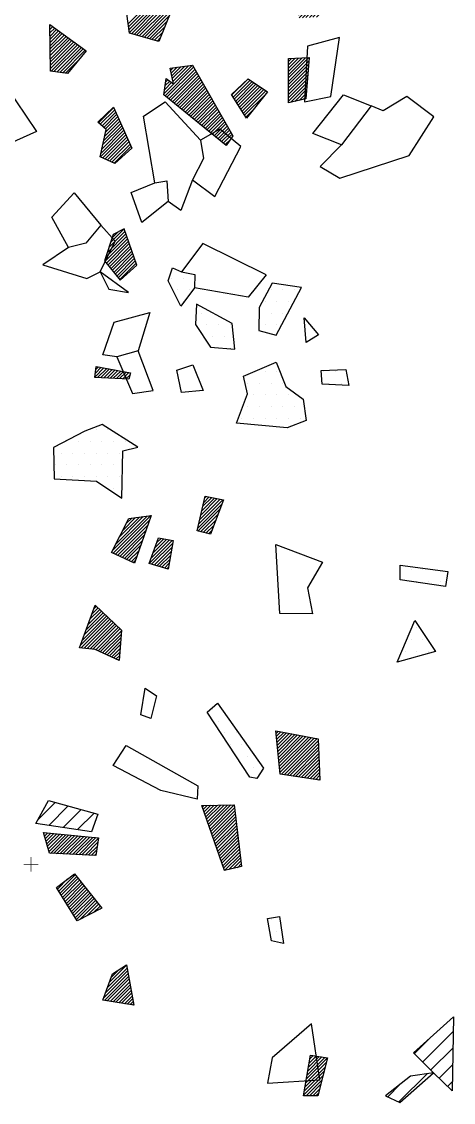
# Model space of a CAD drawing. Header units: metres. Extents: x -2.03 to 0.57, y -19.87 to -14.8.
# Drawn here: x 0.058 to 0.52, y -18.471 to -17.312 of the extents above; entities that cross this region are included whole.
import ezdxf

# ---------------------------------------------------------------- set-up
doc = ezdxf.new("R2010")
doc.units = ezdxf.units.M
doc.header["$LTSCALE"] = 25
doc.header["$MEASUREMENT"] = 0
doc.layers.get('0').update_dxf_attribs({"linetype": 'CONTINUOUS'})
for name, color, linetype in [('FEUER', 1, 'CONTINUOUS'), ('KNOCHEN', 2, 'CONTINUOUS'), ('KNOCHENSCHRAFF', 2, 'CONTINUOUS'), ('STEINE', 4, 'CONTINUOUS'), ('STEINESCHRAFF', 4, 'CONTINUOUS')]:
    doc.layers.add(name, color=color, linetype=linetype)

# ---------------------------------------------------------------- blocks, each defined once
blk = doc.blocks.new('*X4')
at = {"color": 0}
for p, q in [((21.875, -1758.75), (21.875, -1758.75)), ((23.125, -1758.75), (23.125, -1758.75)), ((22.5, -1760), (22.5, -1760)), ((23.75, -1760), (23.75, -1760)), ((32.5, -1760), (32.5, -1760)), ((33.75, -1760), (33.75, -1760)), ((35, -1760), (35, -1760)), ((23.125, -1761.25), (23.125, -1761.25)), ((31.875, -1761.25), (31.875, -1761.25)), ((33.125, -1761.25), (33.125, -1761.25)), ((34.375, -1761.25), (34.375, -1761.25)), ((25, -1762.5), (25, -1762.5)), ((26.25, -1762.5), (26.25, -1762.5)), ((31.25, -1762.5), (31.25, -1762.5)), ((32.5, -1762.5), (32.5, -1762.5)), ((33.75, -1762.5), (33.75, -1762.5)), ((25.625, -1763.75), (25.625, -1763.75)), ((26.875, -1763.75), (26.875, -1763.75)), ((28.125, -1763.75), (28.125, -1763.75)), ((31.875, -1763.75), (31.875, -1763.75)), ((33.125, -1763.75), (33.125, -1763.75)), ((26.25, -1765), (26.25, -1765)), ((27.5, -1765), (27.5, -1765)), ((36.25, -1765), (36.25, -1765)), ((28.125, -1766.25), (28.125, -1766.25)), ((31.875, -1768.75), (31.875, -1768.75)), ((33.125, -1768.75), (33.125, -1768.75)), ((38.125, -1768.75), (38.125, -1768.75)), ((39.375, -1768.75), (39.375, -1768.75)), ((30, -1770), (30, -1770)), ((31.25, -1770), (31.25, -1770)), ((32.5, -1770), (32.5, -1770)), ((33.75, -1770), (33.75, -1770)), ((38.75, -1770), (38.75, -1770)), ((40, -1770), (40, -1770)), ((30.625, -1771.25), (30.625, -1771.25)), ((31.875, -1771.25), (31.875, -1771.25)), ((33.125, -1771.25), (33.125, -1771.25)), ((34.375, -1771.25), (34.375, -1771.25)), ((30, -1772.5), (30, -1772.5)), ((31.25, -1772.5), (31.25, -1772.5)), ((32.5, -1772.5), (32.5, -1772.5)), ((33.75, -1772.5), (33.75, -1772.5)), ((35, -1772.5), (35, -1772.5)), ((29.375, -1773.75), (29.375, -1773.75)), ((30.625, -1773.75), (30.625, -1773.75)), ((31.875, -1773.75), (31.875, -1773.75)), ((33.125, -1773.75), (33.125, -1773.75)), ((34.375, -1773.75), (34.375, -1773.75)), ((35.625, -1773.75), (35.625, -1773.75)), ((13.75, -1775), (13.75, -1775)), ((15, -1775), (15, -1775)), ((10.625, -1776.25), (10.625, -1776.25)), ((11.875, -1776.25), (11.875, -1776.25)), ((13.125, -1776.25), (13.125, -1776.25)), ((14.375, -1776.25), (14.375, -1776.25)), ((15.625, -1776.25), (15.625, -1776.25)), ((16.875, -1776.25), (16.875, -1776.25)), ((10, -1777.5), (10, -1777.5)), ((11.25, -1777.5), (11.25, -1777.5)), ((12.5, -1777.5), (12.5, -1777.5)), ((13.75, -1777.5), (13.75, -1777.5)), ((15, -1777.5), (15, -1777.5)), ((16.25, -1777.5), (16.25, -1777.5)), ((9.375, -1778.75), (9.375, -1778.75)), ((10.625, -1778.75), (10.625, -1778.75)), ((11.875, -1778.75), (11.875, -1778.75)), ((13.125, -1778.75), (13.125, -1778.75)), ((14.375, -1778.75), (14.375, -1778.75)), ((15.625, -1778.75), (15.625, -1778.75)), ((10, -1780), (10, -1780)), ((11.25, -1780), (11.25, -1780)), ((12.5, -1780), (12.5, -1780)), ((13.75, -1780), (13.75, -1780)), ((15, -1780), (15, -1780)), ((16.25, -1780), (16.25, -1780)), ((15.625, -1781.25), (15.625, -1781.25)), ((47.5, -1790), (47.5, -1790)), ((48.75, -1790), (48.75, -1790)), ((48.125, -1791.25), (48.125, -1791.25)), ((49.375, -1791.25), (49.375, -1791.25)), ((50.625, -1791.25), (50.625, -1791.25)), ((48.125, -1796.25), (48.125, -1796.25)), ((47.5, -1797.5), (47.5, -1797.5)), ((48.75, -1797.5), (48.75, -1797.5)), ((46.875, -1798.75), (46.875, -1798.75)), ((48.125, -1798.75), (48.125, -1798.75)), ((49.375, -1798.75), (49.375, -1798.75)), ((26.25, -1805), (26.25, -1805)), ((26.875, -1806.25), (26.875, -1806.25)), ((28.125, -1806.25), (28.125, -1806.25)), ((27.5, -1807.5), (27.5, -1807.5)), ((28.75, -1807.5), (28.75, -1807.5)), ((28.125, -1808.75), (28.125, -1808.75)), ((29.375, -1808.75), (29.375, -1808.75)), ((28.75, -1810), (28.75, -1810)), ((30, -1810), (30, -1810)), ((30.625, -1811.25), (30.625, -1811.25)), ((32.5, -1827.5), (32.5, -1827.5)), ((33.125, -1828.75), (33.125, -1828.75)), ((33.75, -1830), (33.75, -1830))]:
    blk.add_line(p, q, dxfattribs=at)
blk = doc.blocks.new('*X14')
at = {"color": 0}
for p, q in [((25.28, -1782.8), (25.85, -1782.22)), ((25.38, -1782.34), (25.56, -1782.16)), ((24.65, -1785.54), (27.27, -1782.93)), ((24.75, -1785.09), (27.33, -1782.51)), ((24.86, -1784.63), (27.03, -1782.45)), ((24.96, -1784.17), (26.74, -1782.39)), ((25.07, -1783.71), (26.44, -1782.34)), ((25.17, -1783.25), (26.15, -1782.28)), ((15.49, -1787.98), (19.21, -1784.26)), ((15.59, -1788.24), (19.62, -1784.21)), ((15.87, -1787.26), (18.81, -1784.32)), ((16.24, -1786.53), (18.4, -1784.37)), ((16.62, -1785.8), (17.99, -1784.42)), ((16.99, -1785.07), (17.58, -1784.48)), ((24.67, -1785.88), (27.05, -1783.5)), ((24.95, -1785.95), (26.83, -1784.07)), ((15.83, -1788.35), (19.5, -1784.68)), ((16.07, -1788.46), (19.31, -1785.23)), ((25.23, -1786.02), (26.61, -1784.65)), ((25.52, -1786.09), (26.39, -1785.22)), ((16.31, -1788.58), (19.11, -1785.78)), ((16.55, -1788.69), (18.92, -1786.32)), ((19.66, -1788.77), (21.61, -1786.81)), ((19.86, -1788.21), (21.31, -1786.76)), ((20.06, -1787.66), (21.02, -1786.7)), ((20.26, -1787.1), (20.72, -1786.65)), ((25.8, -1786.16), (26.17, -1785.79)), ((16.79, -1788.81), (18.73, -1786.87)), ((17.03, -1788.92), (18.53, -1787.42)), ((17.27, -1789.03), (18.34, -1787.97)), ((19.45, -1789.33), (21.91, -1786.87)), ((19.7, -1789.43), (21.99, -1787.15)), ((19.97, -1789.51), (21.91, -1787.58)), ((20.25, -1789.59), (21.83, -1788.01)), ((17.51, -1789.15), (18.14, -1788.51)), ((17.75, -1789.26), (17.95, -1789.06)), ((20.52, -1789.67), (21.76, -1788.44)), ((20.79, -1789.75), (21.68, -1788.87)), ((21.07, -1789.83), (21.6, -1789.3)), ((21.34, -1789.91), (21.53, -1789.73)), ((12.49, -1797), (14.68, -1794.81)), ((12.69, -1796.44), (14.5, -1794.63)), ((12.9, -1795.88), (14.32, -1794.46)), ((13.1, -1795.33), (14.14, -1794.29)), ((13.3, -1794.77), (13.96, -1794.12)), ((13.51, -1794.21), (13.78, -1793.94)), ((12.08, -1798.11), (15.04, -1795.15)), ((12.16, -1798.39), (15.22, -1795.32)), ((12.29, -1797.55), (14.86, -1794.98)), ((12.47, -1798.43), (15.4, -1795.5)), ((12.79, -1798.46), (15.59, -1795.67)), ((13.11, -1798.5), (15.77, -1795.84)), ((13.42, -1798.54), (15.95, -1796.01)), ((13.72, -1798.59), (16.13, -1796.19)), ((13.97, -1798.7), (16.31, -1796.36)), ((14.21, -1798.81), (16.46, -1796.56)), ((14.45, -1798.92), (16.44, -1796.94)), ((14.7, -1799.03), (16.41, -1797.32)), ((14.94, -1799.14), (16.38, -1797.7)), ((15.18, -1799.25), (16.35, -1798.08)), ((15.43, -1799.36), (16.32, -1798.47)), ((15.67, -1799.47), (16.29, -1798.85)), ((15.91, -1799.58), (16.27, -1799.23)), ((16.16, -1799.69), (16.24, -1799.61)), ((33.03, -1807.57), (33.26, -1807.34)), ((33.06, -1807.89), (33.55, -1807.4)), ((33.09, -1808.21), (33.85, -1807.45)), ((33.13, -1808.53), (34.15, -1807.51)), ((33.16, -1808.85), (34.45, -1807.56)), ((33.19, -1809.17), (34.75, -1807.62)), ((33.23, -1809.49), (35.04, -1807.68)), ((33.26, -1809.81), (35.34, -1807.73)), ((33.29, -1810.13), (35.64, -1807.79)), ((33.33, -1810.45), (35.94, -1807.84)), ((33.36, -1810.77), (36.24, -1807.9)), ((33.39, -1811.09), (36.54, -1807.95)), ((33.43, -1811.41), (36.83, -1808.01)), ((33.46, -1811.73), (37.13, -1808.06)), ((33.6, -1811.95), (37.43, -1808.12)), ((33.9, -1812), (37.55, -1808.35)), ((34.21, -1812.05), (37.57, -1808.69)), ((34.52, -1812.09), (37.58, -1809.03)), ((34.82, -1812.14), (37.59, -1809.37)), ((35.13, -1812.19), (37.61, -1809.71)), ((35.44, -1812.23), (37.62, -1810.05)), ((35.74, -1812.28), (37.63, -1810.39)), ((36.05, -1812.33), (37.65, -1810.73)), ((36.36, -1812.37), (37.66, -1811.07)), ((36.67, -1812.42), (37.67, -1811.41)), ((36.97, -1812.46), (37.69, -1811.75)), ((37.28, -1812.51), (37.7, -1812.09)), ((37.59, -1812.56), (37.71, -1812.43)), ((25.14, -1815.46), (25.31, -1815.29)), ((25.23, -1815.72), (25.67, -1815.28)), ((25.32, -1815.98), (26.03, -1815.27)), ((25.41, -1816.25), (26.39, -1815.27)), ((25.5, -1816.51), (26.75, -1815.26)), ((25.6, -1816.77), (27.11, -1815.25)), ((25.69, -1817.03), (27.47, -1815.25)), ((25.78, -1817.3), (27.83, -1815.24)), ((25.87, -1817.56), (28.2, -1815.23)), ((25.96, -1817.82), (28.55, -1815.23)), ((26.05, -1818.08), (28.59, -1815.55)), ((26.14, -1818.34), (28.63, -1815.86)), ((26.24, -1818.61), (28.66, -1816.18)), ((26.33, -1818.87), (28.7, -1816.49)), ((26.42, -1819.13), (28.74, -1816.81)), ((26.51, -1819.39), (28.78, -1817.12)), ((26.6, -1819.65), (28.82, -1817.44)), ((26.69, -1819.92), (28.85, -1817.76)), ((26.78, -1820.18), (28.89, -1818.07)), ((8.15, -1818.31), (8.26, -1818.2)), ((8.23, -1818.58), (8.58, -1818.23)), ((8.31, -1818.85), (8.9, -1818.26)), ((8.39, -1819.13), (9.22, -1818.29)), ((8.47, -1819.4), (9.55, -1818.33)), ((8.55, -1819.67), (9.87, -1818.36)), ((8.64, -1819.94), (10.19, -1818.39)), ((8.72, -1820.21), (10.51, -1818.42)), ((8.86, -1820.43), (10.83, -1818.45)), ((9.19, -1820.44), (11.16, -1818.48)), ((9.53, -1820.46), (11.48, -1818.52)), ((9.87, -1820.48), (11.8, -1818.55)), ((10.21, -1820.49), (12.12, -1818.58)), ((10.55, -1820.51), (12.44, -1818.61)), ((10.88, -1820.52), (12.76, -1818.64)), ((11.22, -1820.54), (13.09, -1818.67)), ((11.56, -1820.55), (13.41, -1818.71)), ((11.9, -1820.57), (13.73, -1818.74)), ((12.24, -1820.59), (14.02, -1818.8)), ((12.57, -1820.6), (13.96, -1819.22)), ((26.88, -1820.44), (28.93, -1818.39)), ((26.97, -1820.7), (28.97, -1818.7)), ((27.06, -1820.97), (29.01, -1819.02)), ((12.91, -1820.62), (13.89, -1819.64)), ((13.25, -1820.63), (13.83, -1820.06)), ((27.15, -1821.23), (29.04, -1819.33)), ((27.24, -1821.49), (29.08, -1819.65)), ((27.33, -1821.75), (29.12, -1819.96)), ((27.42, -1822.01), (29.16, -1820.28)), ((13.59, -1820.65), (13.76, -1820.48)), ((27.52, -1822.27), (29.2, -1820.6)), ((27.98, -1822.16), (29.23, -1820.91)), ((28.44, -1822.06), (29.27, -1821.23)), ((28.9, -1821.96), (29.31, -1821.54)), ((9.75, -1824.48), (11.53, -1822.71)), ((9.62, -1824.26), (10.71, -1823.17)), ((9.89, -1824.7), (11.68, -1822.91)), ((10.03, -1824.92), (11.84, -1823.1)), ((10.16, -1825.14), (11.99, -1823.3)), ((10.3, -1825.35), (12.15, -1823.5)), ((10.43, -1825.57), (12.31, -1823.7)), ((10.57, -1825.79), (12.46, -1823.89)), ((10.7, -1826.01), (12.62, -1824.09)), ((10.84, -1826.23), (12.77, -1824.29)), ((10.97, -1826.44), (12.93, -1824.49)), ((11.11, -1826.66), (13.09, -1824.68)), ((11.24, -1826.88), (13.24, -1824.88)), ((11.38, -1827.1), (13.4, -1825.08)), ((11.52, -1827.32), (13.55, -1825.28)), ((11.65, -1827.53), (13.71, -1825.48)), ((12.05, -1827.49), (13.87, -1825.67)), ((12.76, -1827.13), (14.02, -1825.87)), ((13.48, -1826.77), (14.18, -1826.07)), ((14.19, -1826.4), (14.33, -1826.27)), ((14.76, -1835.38), (17.12, -1833.02)), ((14.98, -1834.81), (17.07, -1832.72)), ((15.19, -1834.25), (17.01, -1832.42)), ((15.4, -1833.68), (16.14, -1832.94)), ((14.55, -1835.95), (17.18, -1833.32)), ((14.66, -1836.19), (17.23, -1833.62)), ((14.96, -1836.24), (17.28, -1833.92)), ((15.27, -1836.29), (17.34, -1834.22)), ((15.57, -1836.34), (17.39, -1834.52)), ((15.88, -1836.39), (17.45, -1834.82)), ((16.18, -1836.44), (17.5, -1835.12)), ((16.48, -1836.49), (17.56, -1835.42)), ((16.79, -1836.54), (17.61, -1835.72)), ((17.09, -1836.59), (17.66, -1836.02)), ((17.39, -1836.64), (17.72, -1836.31)), ((17.7, -1836.69), (17.77, -1836.61)), ((36.27, -1844.63), (38.52, -1842.39)), ((36.35, -1844.2), (38.25, -1842.3)), ((36.43, -1843.77), (37.95, -1842.25)), ((36.51, -1843.34), (37.64, -1842.2)), ((36.58, -1842.91), (37.33, -1842.16)), ((36.66, -1842.47), (37.02, -1842.11)), ((36.12, -1845.49), (38.28, -1843.33)), ((36.2, -1845.06), (38.4, -1842.86)), ((35.96, -1846.35), (38.04, -1844.28)), ((36.04, -1845.92), (38.16, -1843.8)), ((36.26, -1846.41), (37.92, -1844.75)), ((36.61, -1846.42), (37.8, -1845.22)), ((36.96, -1846.42), (37.68, -1845.7)), ((37.3, -1846.43), (37.56, -1846.17))]:
    blk.add_line(p, q, dxfattribs=at)
blk = doc.blocks.new('*X19')
at = {"color": 0}
for p, q in [((17.19, -1731.49), (19.03, -1729.65)), ((17.23, -1731.8), (19.34, -1729.69)), ((17.27, -1732.11), (19.65, -1729.73)), ((17.32, -1732.42), (19.97, -1729.77)), ((17.54, -1732.55), (20.28, -1729.81)), ((17.82, -1732.62), (20.59, -1729.85)), ((18.09, -1732.7), (20.91, -1729.89)), ((18.37, -1732.78), (21.22, -1729.93)), ((18.64, -1732.86), (21.53, -1729.97)), ((18.92, -1732.94), (21.85, -1730.01)), ((19.19, -1733.02), (21.62, -1730.59)), ((19.47, -1733.09), (21.38, -1731.19)), ((8.8, -1731.74), (8.91, -1731.64)), ((8.81, -1732.09), (9.11, -1731.78)), ((8.81, -1732.44), (9.32, -1731.93)), ((8.82, -1732.79), (9.52, -1732.08)), ((8.82, -1733.13), (9.73, -1732.23)), ((8.83, -1733.48), (9.93, -1732.38)), ((19.74, -1733.17), (21.14, -1731.78)), ((20.02, -1733.25), (20.9, -1732.37)), ((8.83, -1733.83), (10.13, -1732.53)), ((8.84, -1734.18), (10.34, -1732.68)), ((8.84, -1734.53), (10.54, -1732.83)), ((8.85, -1734.88), (10.75, -1732.98)), ((8.86, -1735.22), (10.95, -1733.13)), ((8.86, -1735.57), (11.16, -1733.28)), ((8.87, -1735.92), (11.36, -1733.42)), ((20.29, -1733.33), (20.66, -1732.96)), ((8.87, -1736.27), (11.57, -1733.57)), ((8.93, -1736.56), (11.77, -1733.72)), ((9.24, -1736.6), (11.97, -1733.87)), ((9.55, -1736.65), (12.18, -1734.02)), ((9.87, -1736.69), (12.38, -1734.17)), ((10.18, -1736.73), (12.59, -1734.32)), ((10.49, -1736.77), (11.88, -1735.38)), ((14.01, -1742.09), (15.65, -1740.45)), ((14.2, -1742.25), (15.76, -1740.69)), ((14.39, -1742.42), (15.87, -1740.94)), ((14.58, -1742.58), (15.98, -1741.18)), ((14.76, -1742.75), (16.08, -1741.43)), ((14.36, -1744.92), (16.63, -1742.65)), ((14.46, -1744.47), (16.52, -1742.41)), ((14.56, -1744.02), (16.41, -1742.16)), ((14.66, -1743.56), (16.3, -1741.92)), ((14.76, -1743.11), (16.19, -1741.67)), ((14.21, -1745.78), (16.84, -1743.14)), ((14.26, -1745.37), (16.74, -1742.9)), ((14.46, -1745.89), (16.95, -1743.39)), ((14.7, -1746), (17.06, -1743.63)), ((14.94, -1746.11), (17.17, -1743.88)), ((15.19, -1746.21), (17.28, -1744.13)), ((15.43, -1746.32), (17.39, -1744.37)), ((15.68, -1746.43), (17.49, -1744.62)), ((14.75, -1756.55), (17.04, -1754.26)), ((14.93, -1756.02), (16.95, -1754)), ((15.12, -1755.48), (16.86, -1753.73)), ((15.3, -1754.94), (16.77, -1753.47)), ((15.48, -1754.41), (16.07, -1753.82)), ((14.7, -1756.96), (17.13, -1754.52)), ((14.86, -1757.15), (17.22, -1754.79)), ((15.02, -1757.35), (17.31, -1755.05)), ((15.18, -1757.54), (17.4, -1755.31)), ((15.33, -1757.74), (17.49, -1755.58)), ((15.49, -1757.93), (17.58, -1755.84)), ((15.65, -1758.13), (17.67, -1756.1)), ((15.81, -1758.32), (17.76, -1756.37)), ((15.97, -1758.52), (17.85, -1756.63)), ((16.13, -1758.71), (17.95, -1756.89)), ((16.29, -1758.91), (18.04, -1757.16)), ((13.69, -1768.93), (14.3, -1768.31)), ((13.74, -1768.53), (14.01, -1768.26)), ((13.64, -1769.33), (14.6, -1768.37)), ((13.92, -1769.4), (14.9, -1768.42)), ((14.26, -1769.42), (15.2, -1768.48)), ((14.6, -1769.44), (15.49, -1768.54)), ((14.93, -1769.45), (15.79, -1768.59)), ((15.27, -1769.47), (16.09, -1768.65)), ((15.6, -1769.49), (16.39, -1768.71)), ((15.94, -1769.5), (16.68, -1768.76)), ((16.28, -1769.52), (16.98, -1768.82)), ((16.61, -1769.54), (17.28, -1768.87)), ((16.95, -1769.56), (17.39, -1769.11))]:
    blk.add_line(p, q, dxfattribs=at)
blk = doc.blocks.new('*X20')
at = {"color": 0}
for p, q in [((29.72, -1724.61), (31.59, -1722.75)), ((29.76, -1724.92), (31.93, -1722.76)), ((29.78, -1724.2), (31.25, -1722.73)), ((29.83, -1723.79), (30.91, -1722.72)), ((29.88, -1723.39), (30.57, -1722.7)), ((29.94, -1722.98), (30.23, -1722.69)), ((30.12, -1724.92), (32.09, -1722.95)), ((30.47, -1724.92), (32.02, -1723.37)), ((30.83, -1724.92), (31.96, -1723.79)), ((31.18, -1724.92), (31.89, -1724.21)), ((31.54, -1724.91), (31.82, -1724.63)), ((34.55, -1726.85), (34.79, -1726.61)), ((34.62, -1727.14), (35.12, -1726.64)), ((34.69, -1727.42), (35.44, -1726.67)), ((34.76, -1727.7), (35.76, -1726.7)), ((34.83, -1727.99), (36.09, -1726.73)), ((34.9, -1728.27), (36.41, -1726.76)), ((34.97, -1728.56), (36.73, -1726.79)), ((35.04, -1728.84), (37.06, -1726.82)), ((35.11, -1729.13), (37.38, -1726.85)), ((35.17, -1729.41), (37.7, -1726.88)), ((35.24, -1729.69), (38.03, -1726.91)), ((35.31, -1729.98), (38.22, -1727.07)), ((35.38, -1730.26), (38.38, -1727.27)), ((35.45, -1730.55), (38.53, -1727.47)), ((35.52, -1730.83), (38.69, -1727.66)), ((35.86, -1730.84), (38.84, -1727.86)), ((36.24, -1730.82), (39, -1728.06)), ((36.61, -1730.8), (39.15, -1728.26)), ((36.99, -1730.78), (39.31, -1728.46)), ((37.36, -1730.76), (39.46, -1728.66)), ((39.13, -1729.34), (39.62, -1728.86)), ((34.36, -1737.29), (36.56, -1735.09)), ((34.36, -1737.65), (36.54, -1735.47)), ((34.36, -1738), (36.51, -1735.85)), ((34.37, -1736.94), (36.19, -1735.11)), ((34.37, -1736.58), (35.82, -1735.13)), ((34.37, -1736.23), (35.45, -1735.15)), ((34.37, -1735.87), (35.07, -1735.17)), ((34.37, -1735.51), (34.7, -1735.19)), ((21.05, -1738.94), (24.07, -1735.92)), ((21.15, -1739.19), (24.2, -1736.14)), ((21.34, -1739.35), (24.33, -1736.37)), ((21.54, -1739.51), (24.46, -1736.59)), ((21.73, -1736.49), (22.03, -1736.19)), ((21.73, -1739.67), (24.59, -1736.82)), ((21.8, -1736.78), (22.44, -1736.14)), ((21.86, -1737.07), (22.85, -1736.08)), ((21.92, -1737.36), (23.25, -1736.03)), ((21.99, -1737.65), (23.66, -1735.97)), ((34.35, -1739.07), (36.43, -1737)), ((34.36, -1738.36), (36.48, -1736.23)), ((34.36, -1738.71), (36.45, -1736.62)), ((21.11, -1738.52), (21.85, -1737.78)), ((21.17, -1738.11), (21.65, -1737.63)), ((21.23, -1737.7), (21.44, -1737.48)), ((21.93, -1739.83), (24.72, -1737.04)), ((22.12, -1739.99), (24.84, -1737.27)), ((22.32, -1740.15), (24.97, -1737.49)), ((22.51, -1740.3), (25.1, -1737.72)), ((22.71, -1740.46), (25.23, -1737.94)), ((22.9, -1740.62), (25.36, -1738.17)), ((28.3, -1739.11), (29.93, -1737.48)), ((28.44, -1739.33), (30.26, -1737.51)), ((28.58, -1739.54), (30.47, -1737.66)), ((28.71, -1739.76), (30.67, -1737.8)), ((28.85, -1739.98), (30.88, -1737.94)), ((28.99, -1740.2), (31.09, -1738.09)), ((34.35, -1739.43), (36.4, -1737.38)), ((34.35, -1739.78), (36.37, -1737.76)), ((34.59, -1739.9), (36.34, -1738.15)), ((23.1, -1740.78), (25.49, -1738.39)), ((23.29, -1740.94), (25.61, -1738.62)), ((23.49, -1741.1), (25.74, -1738.84)), ((23.68, -1741.26), (25.87, -1739.07)), ((23.88, -1741.42), (26, -1739.29)), ((29.12, -1740.41), (31.3, -1738.23)), ((29.26, -1740.63), (31.51, -1738.38)), ((29.39, -1740.85), (31.72, -1738.52)), ((29.53, -1741.07), (31.93, -1738.67)), ((29.67, -1741.28), (31.86, -1739.09)), ((35.04, -1739.8), (36.31, -1738.53)), ((35.5, -1739.69), (36.28, -1738.91)), ((35.95, -1739.59), (36.25, -1739.29)), ((24.07, -1741.57), (26.13, -1739.52)), ((24.27, -1741.73), (26.26, -1739.74)), ((24.46, -1741.89), (26.38, -1739.97)), ((24.66, -1742.05), (26.51, -1740.19)), ((24.85, -1742.21), (26.64, -1740.42)), ((25.04, -1742.37), (26.77, -1740.64)), ((25.24, -1742.53), (26.9, -1740.87)), ((25.43, -1742.69), (27.03, -1741.09)), ((25.63, -1742.84), (27.15, -1741.32)), ((25.82, -1743), (27.28, -1741.54)), ((29.8, -1741.5), (30.51, -1740.79)), ((26.02, -1743.16), (27.41, -1741.77)), ((26.21, -1743.32), (27.54, -1741.99)), ((26.41, -1743.48), (27.67, -1742.22)), ((26.6, -1743.64), (27.8, -1742.45)), ((26.8, -1743.8), (27.93, -1742.67)), ((26.99, -1743.96), (28.05, -1742.9)), ((27.19, -1744.11), (28.18, -1743.12)), ((27.38, -1744.27), (28.31, -1743.35)), ((27.58, -1744.43), (28.14, -1743.87))]:
    blk.add_line(p, q, dxfattribs=at)
blk = doc.blocks.new('*X37')
at = {"color": 0}
for p, q in [((7.5, -1816.84), (9.37, -1814.96)), ((8.68, -1817.43), (10.76, -1815.34)), ((10.22, -1817.65), (12.15, -1815.72)), ((11.76, -1817.88), (13.54, -1816.1)), ((48.74, -1842.78), (52.01, -1839.51)), ((47.85, -1841.9), (49.5, -1840.24)), ((49.62, -1843.65), (51.98, -1841.3)), ((50.52, -1844.53), (51.95, -1843.09)), ((46.2, -1847.08), (49.24, -1844.04)), ((44.99, -1846.52), (46.34, -1845.17)), ((51.42, -1845.39), (51.93, -1844.89))]:
    blk.add_line(p, q, dxfattribs=at)
blk = doc.blocks.new('LB')
at = {"layer": 'FEUER', "const_width": 0.1}
for points in [[(0, 0), (0, -1.6)], [(-0.8, -0.8), (0.8, -0.8)]]:
    blk.add_lwpolyline(points, dxfattribs=at)

msp = doc.modelspace()

# ---------------------------------------------------------------- linework, layer by layer
at = {"layer": 'KNOCHEN'}
for points in [[(0.1732, -17.3248), (0.169, -17.2937), (0.2185, -17.3001), (0.2049, -17.3339), (0.1732, -17.3248)], [(0.0888, -17.3656), (0.088, -17.3156), (0.1269, -17.3439), (0.1071, -17.368), (0.0888, -17.3656)], [(0.3435, -17.3995), (0.3438, -17.352), (0.3657, -17.3509), (0.3623, -17.3953), (0.3435, -17.3995)], [(0.2769, -17.4452), (0.2103, -17.391), (0.2128, -17.3736), (0.2204, -17.3792), (0.2168, -17.3624), (0.2407, -17.3592), (0.284, -17.435), (0.2769, -17.4452)], [(0.2987, -17.416), (0.2827, -17.3906), (0.3005, -17.3737), (0.321, -17.3879), (0.2987, -17.416)], [(0.1418, -17.4576), (0.1482, -17.428), (0.1395, -17.4204), (0.1563, -17.404), (0.1759, -17.4483), (0.1576, -17.4647), (0.1418, -17.4576)], [(0.1633, -17.5896), (0.1811, -17.5737), (0.1676, -17.5345), (0.1559, -17.5407), (0.1464, -17.5688), (0.1633, -17.5896)], [(0.1363, -17.6939), (0.1378, -17.6821), (0.1745, -17.6891), (0.1725, -17.6957), (0.1363, -17.6939)], [(0.2601, -17.8621), (0.2458, -17.8586), (0.2543, -17.8213), (0.2742, -17.8253), (0.2601, -17.8621), (0.2458, -17.8586)], [(0.1541, -17.8815), (0.1728, -17.8452), (0.1967, -17.842), (0.1786, -17.8931), (0.1541, -17.8815)], [(0.1944, -17.8935), (0.2045, -17.8659), (0.2203, -17.8689), (0.2149, -17.8996), (0.1944, -17.8935)], [(0.1199, -17.9837), (0.1365, -17.9382), (0.1647, -17.9651), (0.1623, -17.9973), (0.1367, -17.9857), (0.1199, -17.9837)], [(0.3348, -18.1194), (0.33, -18.073), (0.3754, -18.0814), (0.3772, -18.1258), (0.3348, -18.1194)], [(0.3348, -18.1194), (0.3348, -18.1194)], [(0.2751, -18.2227), (0.2751, -18.2227), (0.2508, -18.1529), (0.2855, -18.1523), (0.2935, -18.2185), (0.2751, -18.2227)], [(0.0878, -18.2042), (0.0811, -18.1818), (0.1403, -18.1877), (0.1373, -18.2066), (0.0878, -18.2042)], [(0.1173, -18.2765), (0.0951, -18.2409), (0.1145, -18.2261), (0.1437, -18.2631), (0.1173, -18.2765)], [(0.1447, -18.3616), (0.1553, -18.3335), (0.17, -18.3237), (0.1779, -18.367), (0.1447, -18.3616)], [(0.3596, -18.4641), (0.3674, -18.4207), (0.3853, -18.4234), (0.375, -18.4643), (0.3596, -18.4641)]]:
    msp.add_lwpolyline(points, dxfattribs=at)
at = {"layer": 'STEINE'}
for points in [[(0.3608, -17.3984), (0.3889, -17.3926), (0.3982, -17.3293), (0.3641, -17.3387), (0.3608, -17.3984)], [(0.0381, -17.4464), (0.0217, -17.4154), (0.0199, -17.3766), (0.0404, -17.3811), (0.0738, -17.4304), (0.0381, -17.4464)], [(0.4003, -17.4446), (0.3697, -17.4325), (0.4026, -17.391), (0.4323, -17.4026), (0.4003, -17.4446)], [(0.4003, -17.4446), (0.3775, -17.4677), (0.3985, -17.4803), (0.4728, -17.456), (0.4992, -17.4145), (0.4705, -17.3927), (0.4451, -17.4082), (0.4323, -17.4026)], [(0.2006, -17.4854), (0.1885, -17.414), (0.2114, -17.3986), (0.2493, -17.4397), (0.2525, -17.4591), (0.2408, -17.4821), (0.2283, -17.5148), (0.2149, -17.5052)], [(0.2408, -17.4821), (0.2649, -17.4999), (0.2927, -17.4462), (0.2702, -17.4279), (0.2493, -17.4397)], [(0.2149, -17.5052), (0.1865, -17.5278), (0.1751, -17.4957), (0.2006, -17.4854)], [(0.2006, -17.4854), (0.2133, -17.4833), (0.2149, -17.5052)], [(0.1081, -17.5547), (0.09, -17.5222), (0.1139, -17.496), (0.1426, -17.5306)], [(0.1426, -17.5306), (0.1264, -17.55), (0.1081, -17.5547), (0.0806, -17.5732), (0.1276, -17.5878), (0.1419, -17.5806), (0.158, -17.5478), (0.1426, -17.5306)], [(0.3199, -17.5838), (0.2519, -17.5504), (0.2291, -17.5807)], [(0.2291, -17.5807), (0.2434, -17.5836), (0.243, -17.5979), (0.2283, -17.6174), (0.2149, -17.5904), (0.2194, -17.5766), (0.2291, -17.5807)], [(0.1419, -17.5806), (0.1511, -17.5994), (0.1721, -17.6029), (0.1419, -17.5806)], [(0.3199, -17.5838), (0.3006, -17.6078), (0.243, -17.5979)], [(0.3124, -17.619), (0.312, -17.6435), (0.3304, -17.6485), (0.3577, -17.5974), (0.3261, -17.5929), (0.3124, -17.619)], [(0.1826, -17.6656), (0.1597, -17.6718), (0.1449, -17.6698), (0.1569, -17.6346), (0.1951, -17.6242), (0.1826, -17.6656)], [(0.2451, -17.6153), (0.2442, -17.6372), (0.2601, -17.6616), (0.2861, -17.6635), (0.2834, -17.636), (0.2451, -17.6153)], [(0.3626, -17.6565), (0.3604, -17.63), (0.3758, -17.6483), (0.3626, -17.6565)], [(0.1597, -17.6718), (0.1767, -17.711), (0.1986, -17.7078), (0.1826, -17.6656)], [(0.2292, -17.7102), (0.224, -17.6863), (0.2413, -17.6806), (0.2522, -17.7081), (0.2292, -17.7102)], [(0.2881, -17.7431), (0.2996, -17.7114), (0.2955, -17.6926), (0.3306, -17.6776), (0.3409, -17.7036), (0.3593, -17.7172), (0.3625, -17.7402), (0.3422, -17.7479), (0.2881, -17.7431)], [(0.3797, -17.7013), (0.3786, -17.6865), (0.4051, -17.6854), (0.4083, -17.7027), (0.3797, -17.7013)], [(0.1254, -17.7516), (0.0918, -17.7691), (0.0925, -17.8027), (0.1379, -17.8051), (0.165, -17.8233), (0.1663, -17.7728), (0.1821, -17.7686), (0.1442, -17.7443), (0.1254, -17.7516)], [(0.3345, -17.9469), (0.33, -17.873), (0.3801, -17.8921), (0.3639, -17.9197), (0.3692, -17.9473), (0.3345, -17.9469)], [(0.4634, -17.9111), (0.4633, -17.8953), (0.5143, -17.9022), (0.5119, -17.918), (0.4634, -17.9111)], [(0.4602, -17.9994), (0.4789, -17.9544), (0.501, -17.9879), (0.4602, -17.9994)], [(0.1963, -18.0598), (0.1855, -18.0558), (0.19, -18.0272), (0.2023, -18.0353), (0.1963, -18.0598)], [(0.1557, -18.11), (0.1699, -18.0885), (0.2466, -18.132), (0.2457, -18.1463), (0.2069, -18.1368), (0.1557, -18.11)], [(0.0729, -18.1722), (0.0865, -18.1476), (0.1396, -18.1622), (0.1326, -18.1811), (0.0729, -18.1722)], [(0.3255, -18.298), (0.3213, -18.274), (0.334, -18.2719), (0.3383, -18.301), (0.3255, -18.298)], [(0.3773, -18.4472), (0.3683, -18.387), (0.3261, -18.4235), (0.3212, -18.4505), (0.3773, -18.4472)], [(0.5191, -18.4587), (0.4991, -18.4394), (0.4776, -18.4181), (0.5203, -18.3796), (0.5191, -18.4587)], [(0.4991, -18.4394), (0.4742, -18.4431), (0.4477, -18.4642), (0.4631, -18.4712), (0.4991, -18.4394)]]:
    msp.add_lwpolyline(points, dxfattribs=at)
msp.add_lwpolyline([(0.3022, -18.1226), (0.2564, -18.0529), (0.2676, -18.0432), (0.3169, -18.1128), (0.3098, -18.1241)], close=True, dxfattribs=at)

# ---------------------------------------------------------------- block references
at = {"layer": 'FEUER', "xscale": 0.01, "yscale": 0.01, "zscale": 0.01}
for name, p in [('*X37', (0, 0)), ('LB', (0.0678, -18.208))]:
    msp.add_blockref(name, p, dxfattribs=at)
at = {"layer": 'KNOCHENSCHRAFF', "xscale": 0.01, "yscale": 0.01, "zscale": 0.01}
for name in ['*X20', '*X19', '*X14']:
    msp.add_blockref(name, (0, 0), dxfattribs=at)
at = {"layer": 'STEINESCHRAFF', "xscale": 0.01, "yscale": 0.01, "zscale": 0.01}
msp.add_blockref('*X4', (0, 0), dxfattribs=at)

doc.saveas('drawing.dxf')
